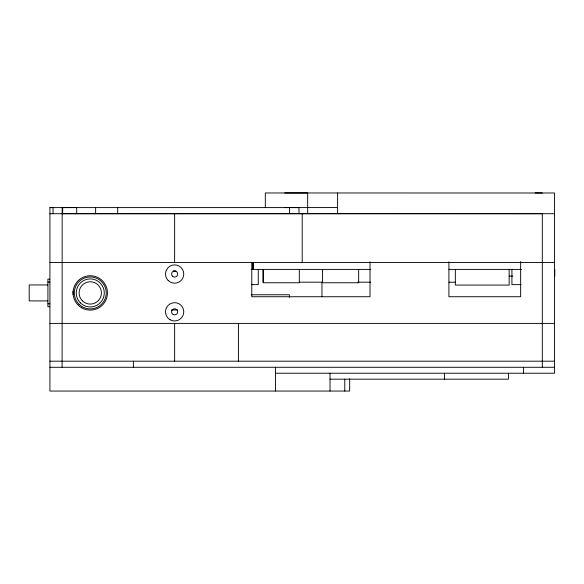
<?xml version="1.0" encoding="UTF-8"?>
<svg xmlns="http://www.w3.org/2000/svg" width="584" height="584" viewBox="0 0 584 584"><rect width="100%" height="100%" fill="white"/><g stroke="black" fill="none" stroke-linecap="round" stroke-linejoin="round"><path stroke-width="0.88" d="M349.655 378.724L349.655 391.054L49.925 391.054L49.925 207.605L298.971 207.59L298.971 213.686L62.167 213.7L62.108 367.285M265.311 207.605L265.311 192.976L554.493 192.983L554.493 373.227L275.487 373.227M284.685 192.976L307.659 192.946L307.666 213.671L298.971 213.686M284.685 207.605L337.61 207.568M49.925 207.605L53.035 207.605L53.035 213.7M307.666 213.671L542.31 213.7L542.31 367.285M49.925 213.7L554.493 213.7M49.925 262.457L554.493 262.457M251.222 269.406L370.694 269.406M448.957 269.406L521.519 269.406M173.266 270.991L175.952 270.991M509.211 276.108L512.854 276.108M49.728 279.13L47.91 279.13L47.91 306.724L49.728 306.724M47.91 282.05L49.925 282.05M299.658 282.203L322.426 282.203M357.948 282.203L370.694 282.203M449.023 282.203L455.396 282.203M251.77 284.642L258.267 284.642L258.267 269.406M521.162 284.642L511.92 284.642L511.92 269.406M47.91 284.948L29.2 284.948L29.2 300.913L47.91 300.913M251.186 294.759L289.372 294.759L289.372 297.402M47.91 303.811L49.925 303.811M171.309 309.994L177.682 309.994M49.925 323.405L554.493 323.405M49.925 361.189L554.493 361.189M49.925 367.285L554.493 367.285M330.018 379.169L508.43 379.169L508.43 373.227M535.126 192.946L542.31 192.983M554.8 269.406L554.8 276.108M523.417 367.285L523.417 373.227M520.643 261.581L520.643 296.738L448.913 296.738L448.913 261.749M509.153 269.406L509.153 285.065L455.337 285.065L455.337 269.406M444.482 373.227L444.482 379.169M370 261.749L370 296.738L251.77 296.738L251.77 262.457M358.671 269.406L358.671 282.751L322.463 282.751L322.463 269.406M344.779 379.169L344.779 391.054M337.61 192.946L337.61 213.671M330.018 373.227L330.018 391.054M321.952 282.138L321.952 296.526M302.205 213.7L302.205 262.457M299.307 269.406L299.307 282.751L263.107 282.751L263.107 269.406M289.496 207.576L289.496 213.671M275.487 367.285L275.487 391.054M263.231 269.406L263.231 282.203M253.142 262.457L253.142 269.406M252.974 262.457L252.974 269.406M238.418 323.405L238.418 361.189M174.631 213.7L174.631 262.457M174.631 323.405L174.631 361.189M133.386 361.189L133.386 367.285M117.676 207.576L117.676 213.671M95.63 207.576L95.63 213.671M76.694 213.671L76.694 207.576L62.167 207.605L62.167 213.7M73.08 291.139L73.08 294.723M62.678 207.605L62.678 213.7M81.672 307.812A17.184 17.184 0 0 0 107.456 292.927A17.184 17.184 0 0 0 81.672 278.042A17.184 17.184 0 0 0 81.672 307.812M172.477 276.188A3.044 3.044 0 0 0 177.572 274.823A3.044 3.044 0 0 0 173.842 271.093A3.044 3.044 0 0 0 172.477 276.188M173.105 314.462A3.044 3.044 0 0 0 177.675 311.819A3.044 3.044 0 0 0 173.105 309.184A3.044 3.044 0 0 0 173.105 314.462M170.061 319.74A9.14 9.14 0 0 0 183.77 311.819A9.14 9.14 0 0 0 170.061 303.906A9.14 9.14 0 0 0 170.061 319.74M168.163 280.502A9.14 9.14 0 0 0 183.456 276.4A9.14 9.14 0 0 0 172.265 265.209A9.14 9.14 0 0 0 168.163 280.502M78.979 304.22A15.965 15.965 0 0 0 105.689 297.059A15.965 15.965 0 0 0 86.133 277.51A15.965 15.965 0 0 0 78.979 304.22M80.358 302.841A14.016 14.016 0 0 0 103.806 296.555A14.016 14.016 0 0 0 86.636 279.393A14.016 14.016 0 0 0 80.358 302.841M82.373 300.826A11.162 11.162 0 0 0 101.047 295.818A11.162 11.162 0 0 0 87.381 282.145A11.162 11.162 0 0 0 82.373 300.826"/></g></svg>
